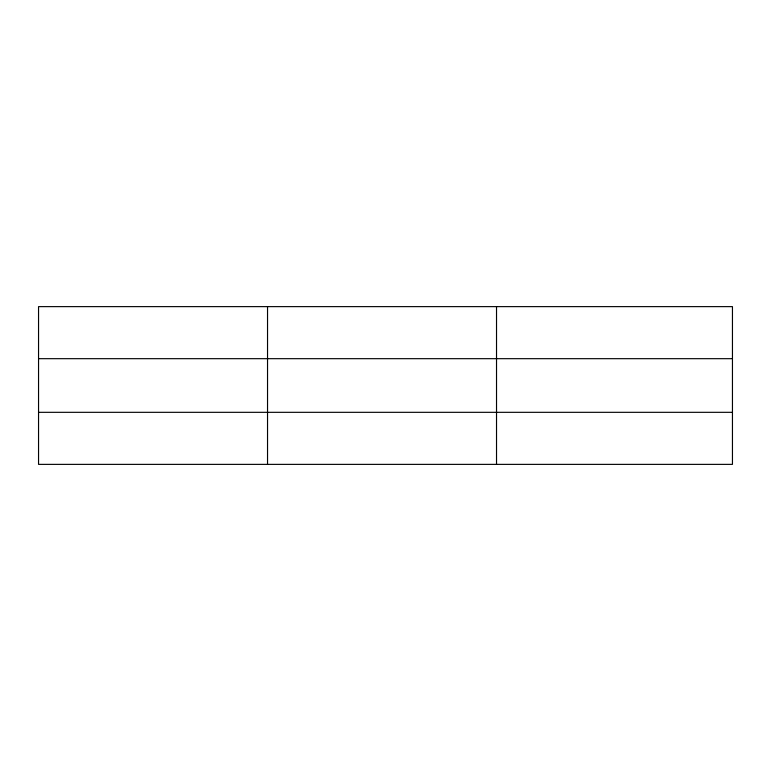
<?xml version="1.0" encoding="UTF-8"?>
<svg xmlns="http://www.w3.org/2000/svg" width="771" height="771" viewBox="0 0 771 771"><rect width="100%" height="100%" fill="white"/><g stroke="black" fill="none" stroke-linecap="round" stroke-linejoin="round"><path stroke-width="1.16" d="M267.537 306.627L267.537 464.373M496.524 306.627L496.524 464.373M732.45 358.679L732.45 306.627L38.55 306.627L38.55 464.373L732.45 464.373L732.45 358.679L38.55 358.679M38.55 412.321L732.45 412.321"/></g></svg>
